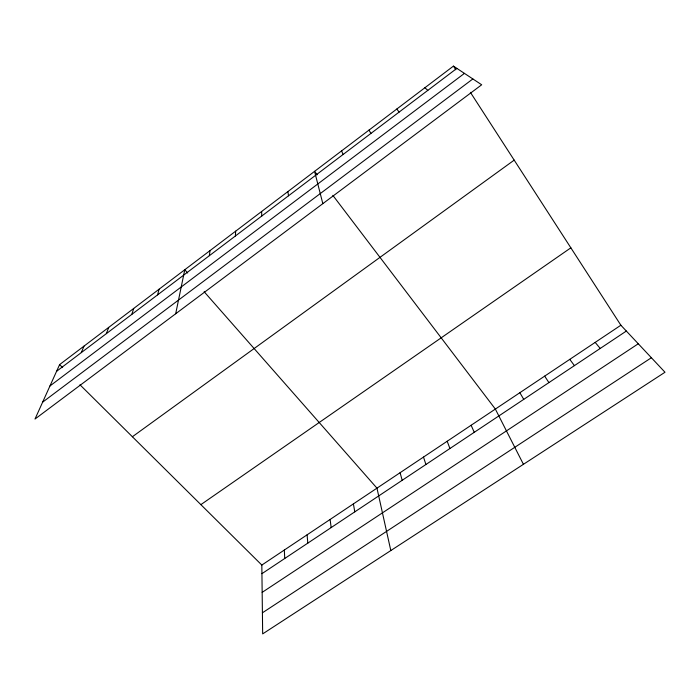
<?xml version="1.0" encoding="UTF-8"?>
<svg xmlns="http://www.w3.org/2000/svg" width="700" height="700" viewBox="0 0 700 700"><rect width="100%" height="100%" fill="white"/><g stroke="black" fill="none" stroke-linecap="round" stroke-linejoin="round"><path stroke-width="1.05" d="M235.375 236.005L235.672 231.149M209.344 255.701L210.061 250.565M175.683 313.766L184.782 269.727L187.653 272.991M157.561 294.901L159.084 289.205M131.801 314.387L133.718 308.429M106.391 333.62L108.692 327.399M81.314 352.599L83.991 346.124M59.614 364.604L35 419.037L481.688 84.779L453.434 66.106L59.614 364.604L62.624 367.588M56.569 371.324L456.873 68.381M49.936 385.989L464.441 73.377M42.621 402.176L472.859 78.942M132.379 436.748L514.194 160.125M200.874 504.639L570.859 247.818M261.826 565.066L620.874 325.229L665 372.243L262.666 633.894L261.826 565.066L79.966 384.781M261.931 573.676L626.351 331.056M262.159 592.366L638.278 343.761M262.412 612.806L651.385 357.735M424.891 87.736L427.822 90.37M204.138 291.725L376.967 488.154L390.81 550.559M595.175 342.396L600.224 348.442M396.743 109.069L399.175 112.044M317.196 174.773L314.58 171.343L322.831 203.656M332.859 195.379L495.355 409.071L523.425 464.319M569.774 359.363L574.42 365.627M544.67 376.127L548.923 382.602M453.434 66.106L455.77 69.72M470.383 92.339L620.874 325.229M368.988 130.112L370.93 133.42M519.864 392.7L523.74 399.376M471.126 425.259L474.25 432.32M341.6 150.867L343.07 154.508M447.178 441.254L449.934 448.508M423.5 457.065L425.915 464.502M400.102 472.701L402.168 480.314M353.404 503.895L354.786 511.858M287.928 191.546L288.488 195.808M330.111 519.452L331.161 527.581M307.09 534.835L307.816 543.13M284.331 550.034L284.743 558.486M261.625 211.479L261.756 216.046"/></g></svg>
